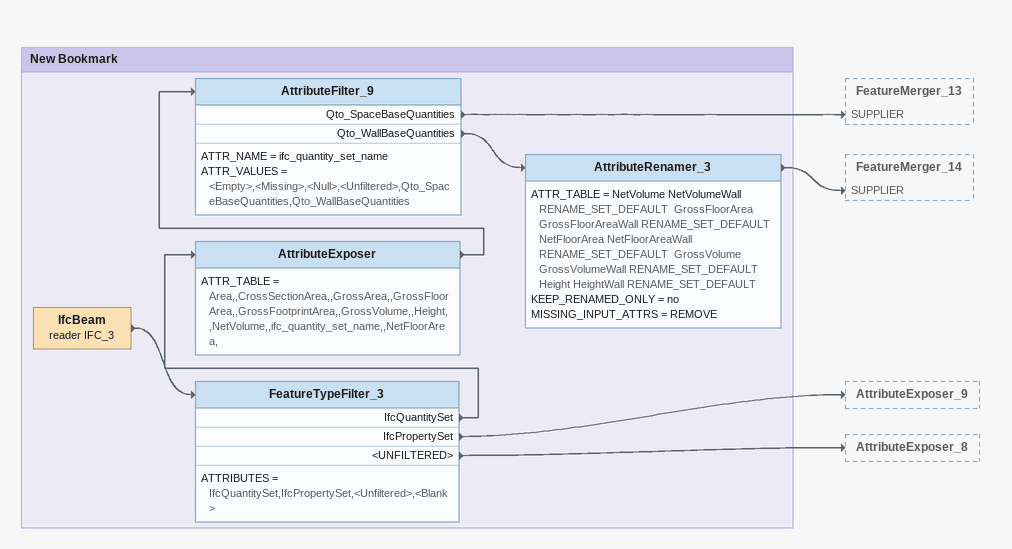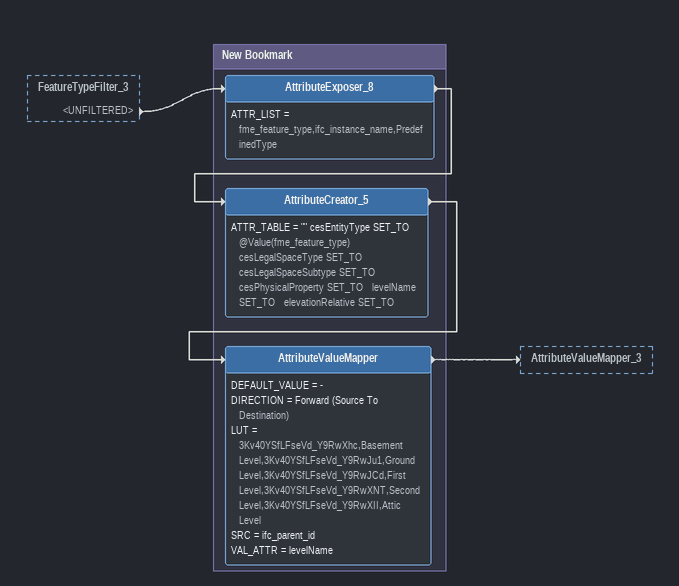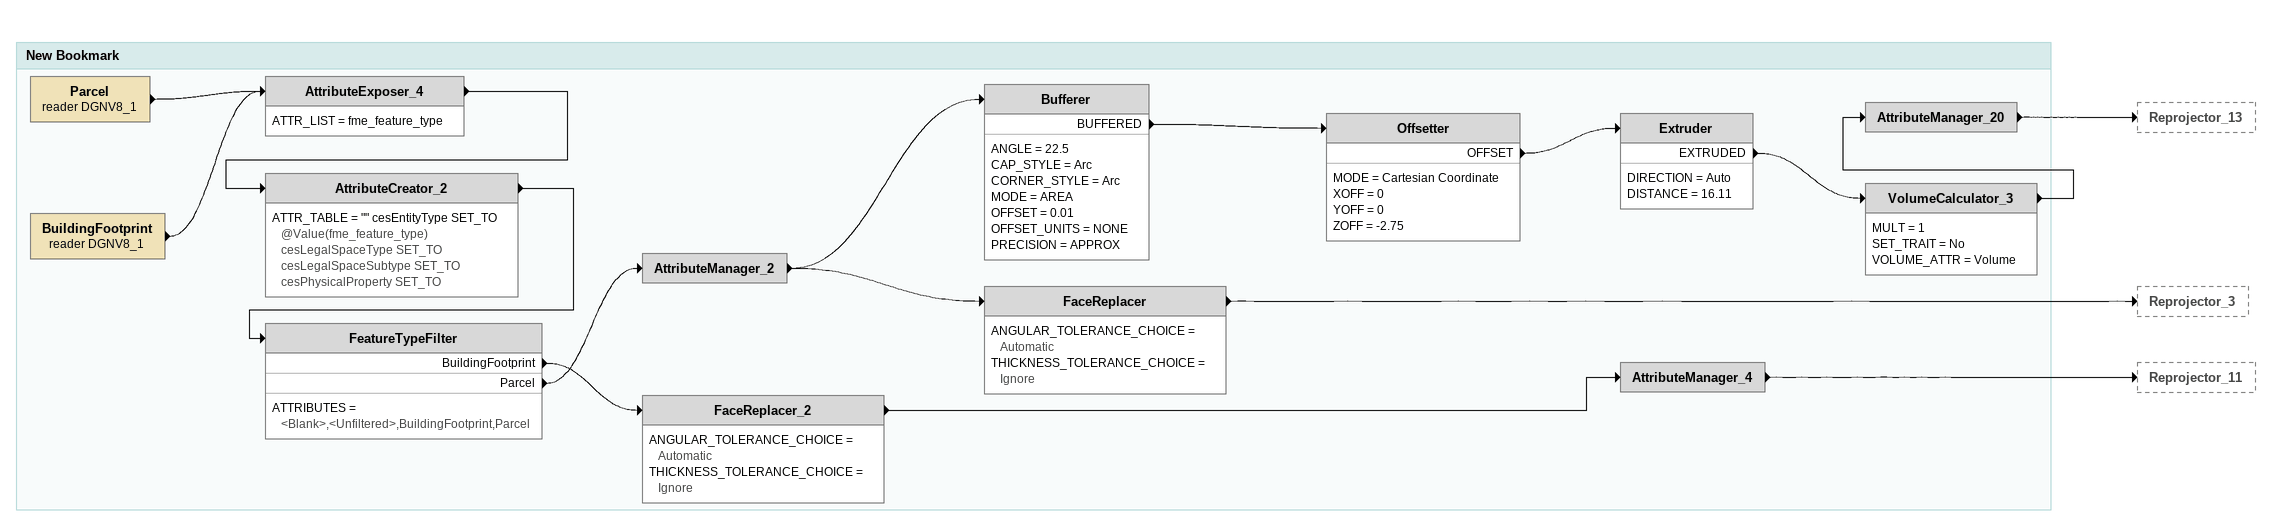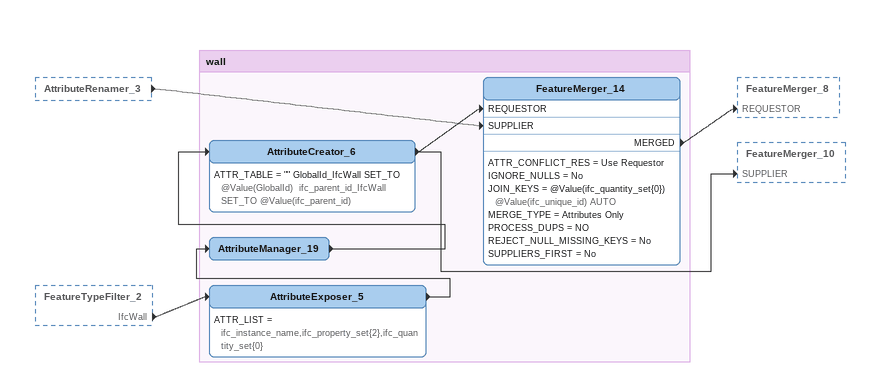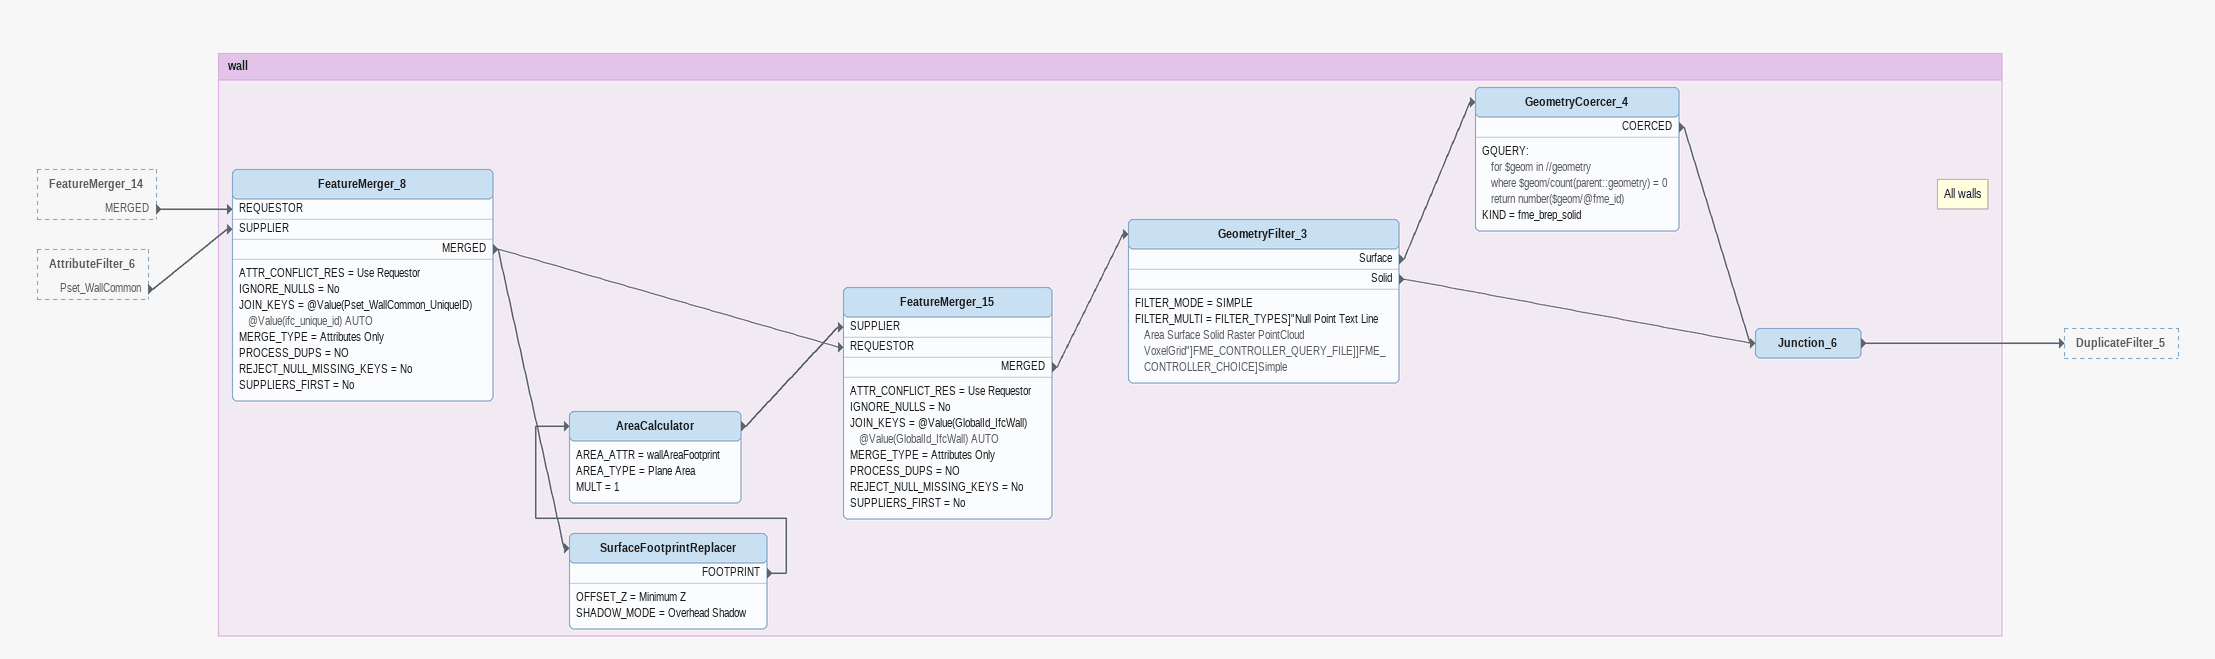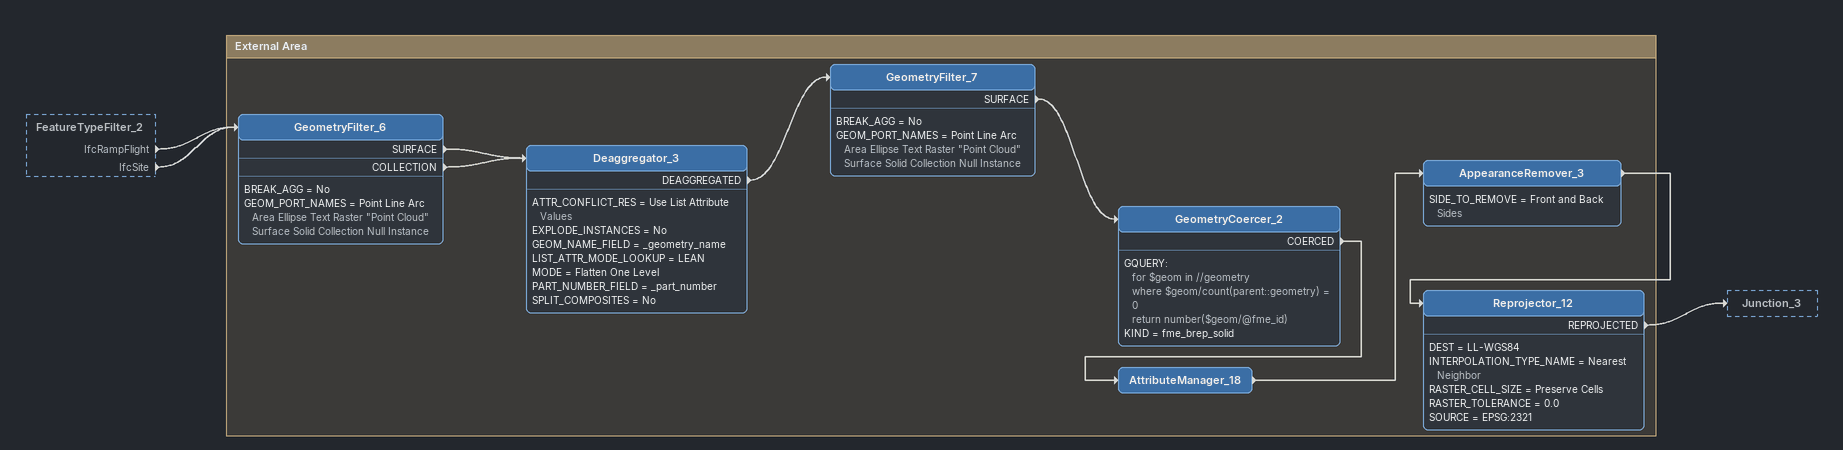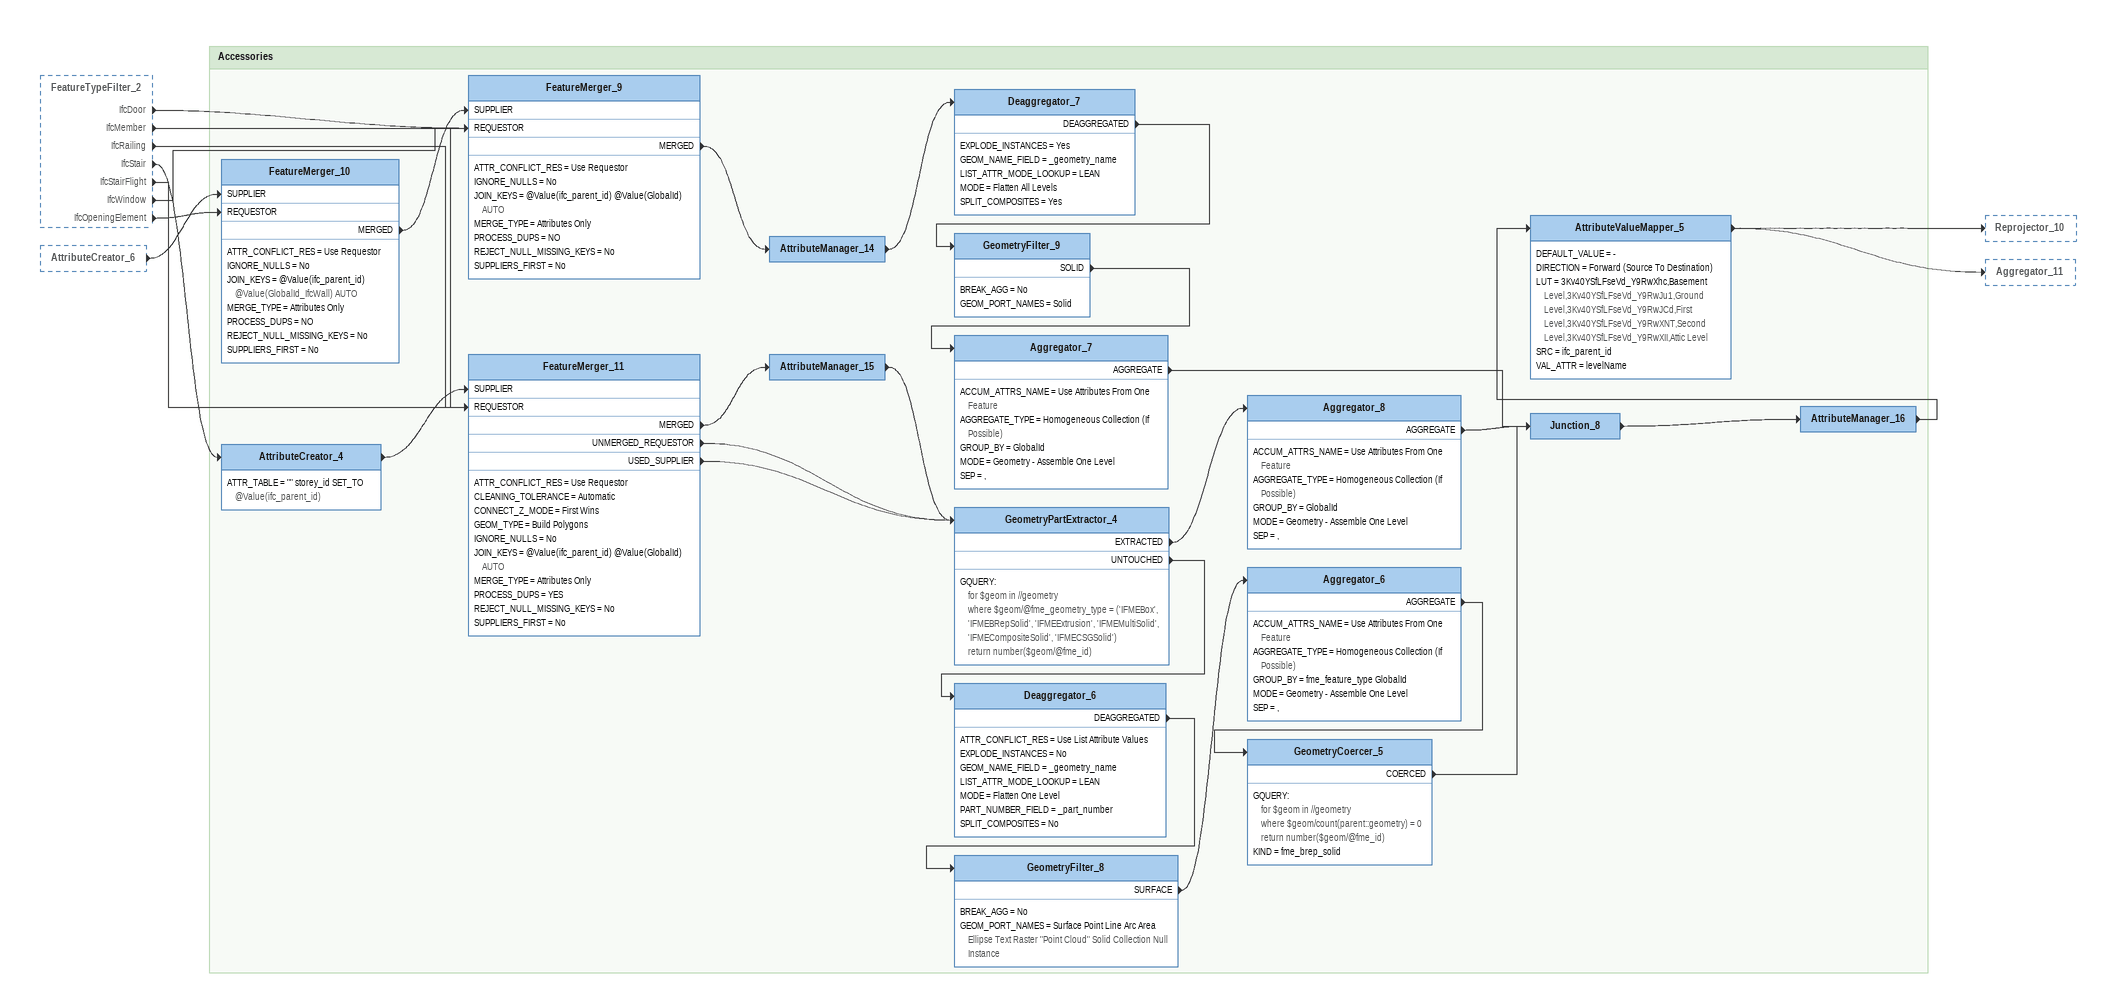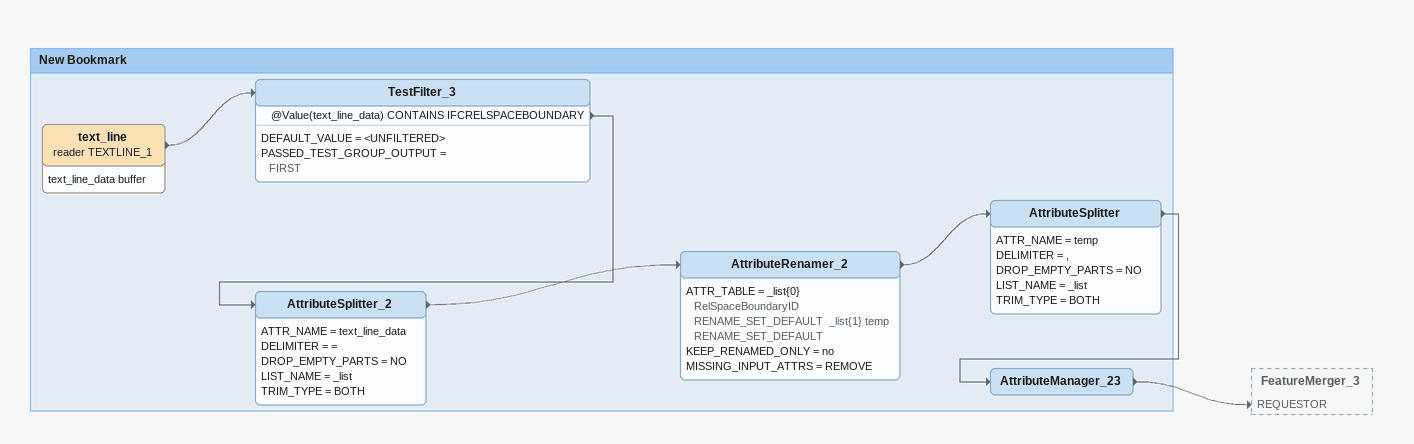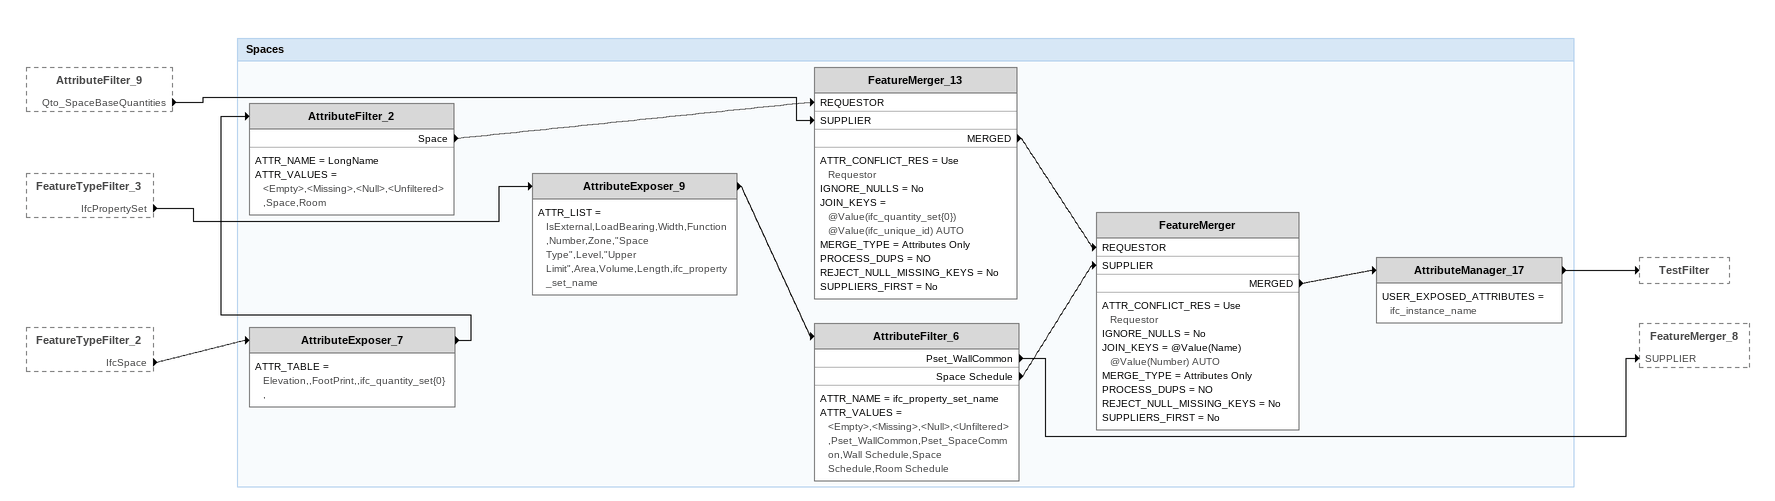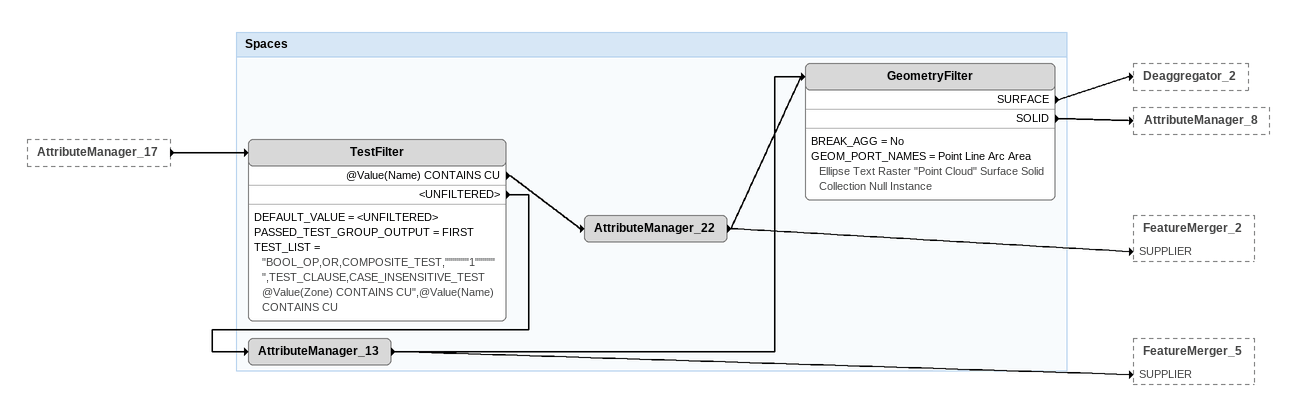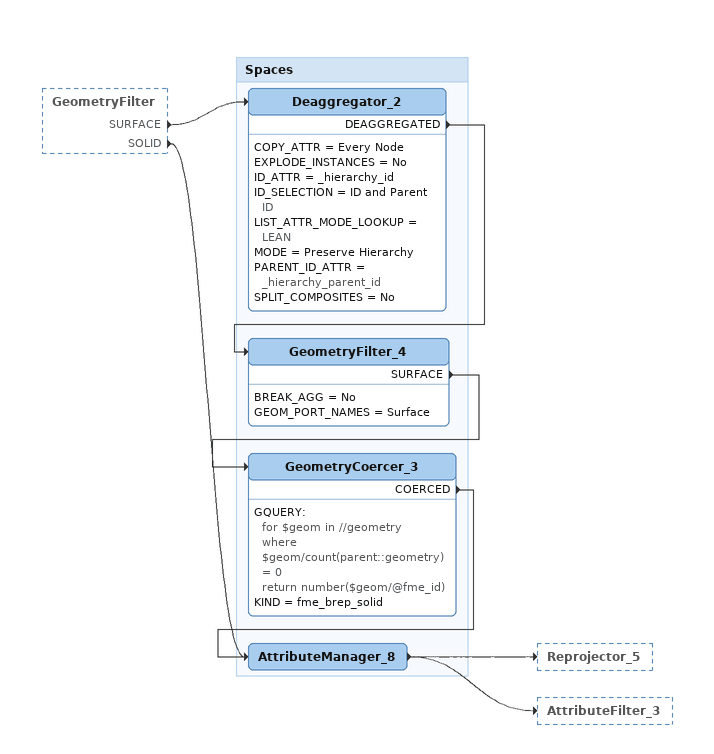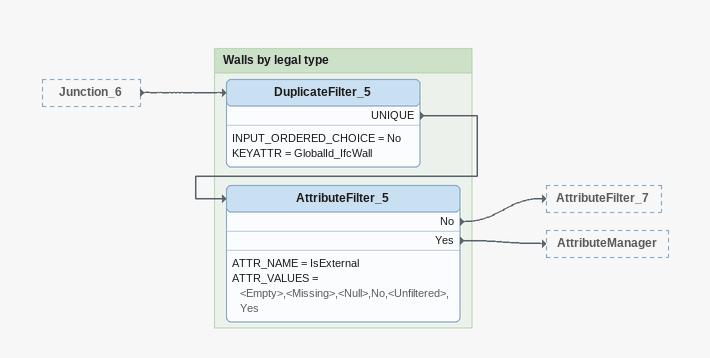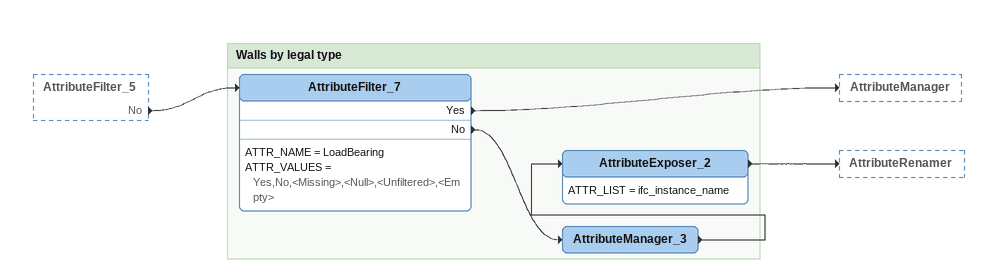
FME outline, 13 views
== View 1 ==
Bookmark: New Bookmark
IfcBeam (reader IFC_3)
    -> FeatureTypeFilter_3
FeatureTypeFilter_3
    ATTRIBUTES = IfcQuantitySet,IfcPropertySet,<Unfiltered>,<Blank>
    IfcQuantitySet -> AttributeExposer
    IfcPropertySet -> AttributeExposer_9
    <UNFILTERED> -> AttributeExposer_8
AttributeExposer
    ATTR_TABLE = Area,,CrossSectionArea,,GrossArea,,GrossFloorArea,,GrossFootprintArea,,GrossVolume,,Height,,NetVolume,,ifc_quantity_set_name,,NetFloorArea,
    -> AttributeFilter_9
AttributeFilter_9
    ATTR_NAME = ifc_quantity_set_name
    ATTR_VALUES = <Empty>,<Missing>,<Null>,<Unfiltered>,Qto_SpaceBaseQuantities,Qto_WallBaseQuantities
    Qto_SpaceBaseQuantities -> FeatureMerger_13 [SUPPLIER]
    Qto_WallBaseQuantities -> AttributeRenamer_3
AttributeRenamer_3
    ATTR_TABLE = NetVolume NetVolumeWall RENAME_SET_DEFAULT  GrossFloorArea GrossFloorAreaWall RENAME_SET_DEFAULT  NetFloorArea NetFloorAreaWall RENAME_SET_DEFAULT  GrossVolume GrossVolumeWall RENAME_SET_DEFAULT  Height HeightWall RENAME_SET_DEFAULT
    KEEP_RENAMED_ONLY = no
    MISSING_INPUT_ATTRS = REMOVE
    -> FeatureMerger_14 [SUPPLIER]

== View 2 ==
FeatureTypeFilter_3 [outside]
    <UNFILTERED> -> AttributeExposer_8

Bookmark: New Bookmark
AttributeExposer_8
    ATTR_LIST = fme_feature_type,ifc_instance_name,PredefinedType
    -> AttributeCreator_5
AttributeCreator_5
    ATTR_TABLE = "" cesEntityType SET_TO @Value(fme_feature_type)  cesLegalSpaceType SET_TO   cesLegalSpaceSubtype SET_TO   cesPhysicalProperty SET_TO   levelName SET_TO   elevationRelative SET_TO
    -> AttributeValueMapper
AttributeValueMapper
    DEFAULT_VALUE = -
    DIRECTION = Forward (Source To Destination)
    LUT = 3Kv40YSfLFseVd_Y9RwXhc,Basement Level,3Kv40YSfLFseVd_Y9RwJu1,Ground Level,3Kv40YSfLFseVd_Y9RwJCd,First Level,3Kv40YSfLFseVd_Y9RwXNT,Second Level,3Kv40YSfLFseVd_Y9RwXII,Attic Level
    SRC = ifc_parent_id
    VAL_ATTR = levelName
    -> AttributeValueMapper_3

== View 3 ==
Bookmark: New Bookmark
Parcel (reader DGNV8_1)
    -> AttributeExposer_4
BuildingFootprint (reader DGNV8_1)
    -> AttributeExposer_4
AttributeExposer_4
    ATTR_LIST = fme_feature_type
    -> AttributeCreator_2
AttributeCreator_2
    ATTR_TABLE = "" cesEntityType SET_TO @Value(fme_feature_type)  cesLegalSpaceType SET_TO   cesLegalSpaceSubtype SET_TO   cesPhysicalProperty SET_TO
    -> FeatureTypeFilter
FeatureTypeFilter
    ATTRIBUTES = <Blank>,<Unfiltered>,BuildingFootprint,Parcel
    BuildingFootprint -> FaceReplacer_2
    Parcel -> AttributeManager_2
AttributeManager_2
    -> FaceReplacer
    -> Bufferer
Bufferer
    ANGLE = 22.5
    CAP_STYLE = Arc
    CORNER_STYLE = Arc
    MODE = AREA
    OFFSET = 0.01
    OFFSET_UNITS = NONE
    PRECISION = APPROX
    BUFFERED -> Offsetter
Offsetter
    MODE = Cartesian Coordinate
    XOFF = 0
    YOFF = 0
    ZOFF = -2.75
    OFFSET -> Extruder
Extruder
    DIRECTION = Auto
    DISTANCE = 16.11
    EXTRUDED -> VolumeCalculator_3
VolumeCalculator_3
    MULT = 1
    SET_TRAIT = No
    VOLUME_ATTR = Volume
    -> AttributeManager_20
AttributeManager_20
    -> Reprojector_13
FaceReplacer
    ANGULAR_TOLERANCE_CHOICE = Automatic
    THICKNESS_TOLERANCE_CHOICE = Ignore
    -> Reprojector_3
FaceReplacer_2
    ANGULAR_TOLERANCE_CHOICE = Automatic
    THICKNESS_TOLERANCE_CHOICE = Ignore
    -> AttributeManager_4
AttributeManager_4
    -> Reprojector_11

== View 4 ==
AttributeRenamer_3 [outside]
    -> FeatureMerger_14 [SUPPLIER]
FeatureTypeFilter_2 [outside]
    IfcWall -> AttributeExposer_5

Bookmark: wall
AttributeExposer_5
    ATTR_LIST = ifc_instance_name,ifc_property_set{2},ifc_quantity_set{0}
    -> AttributeManager_19
AttributeManager_19
    -> AttributeCreator_6
AttributeCreator_6
    ATTR_TABLE = "" GlobalId_IfcWall SET_TO @Value(GlobalId)  ifc_parent_id_IfcWall SET_TO @Value(ifc_parent_id)
    -> FeatureMerger_10 [SUPPLIER]
    -> FeatureMerger_14 [REQUESTOR]
FeatureMerger_14
    ATTR_CONFLICT_RES = Use Requestor
    IGNORE_NULLS = No
    JOIN_KEYS = @Value(ifc_quantity_set{0}) @Value(ifc_unique_id) AUTO
    MERGE_TYPE = Attributes Only
    PROCESS_DUPS = NO
    REJECT_NULL_MISSING_KEYS = No
    SUPPLIERS_FIRST = No
    MERGED -> FeatureMerger_8 [REQUESTOR]

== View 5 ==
FeatureMerger_14 [outside]
    MERGED -> FeatureMerger_8 [REQUESTOR]
AttributeFilter_6 [outside]
    Pset_WallCommon -> FeatureMerger_8 [SUPPLIER]

Bookmark: wall
FeatureMerger_8
    ATTR_CONFLICT_RES = Use Requestor
    IGNORE_NULLS = No
    JOIN_KEYS = @Value(Pset_WallCommon_UniqueID) @Value(ifc_unique_id) AUTO
    MERGE_TYPE = Attributes Only
    PROCESS_DUPS = NO
    REJECT_NULL_MISSING_KEYS = No
    SUPPLIERS_FIRST = No
    MERGED -> SurfaceFootprintReplacer
    MERGED -> FeatureMerger_15 [REQUESTOR]
SurfaceFootprintReplacer
    OFFSET_Z = Minimum Z
    SHADOW_MODE = Overhead Shadow
    FOOTPRINT -> AreaCalculator
AreaCalculator
    AREA_ATTR = wallAreaFootprint
    AREA_TYPE = Plane Area
    MULT = 1
    -> FeatureMerger_15 [SUPPLIER]
FeatureMerger_15
    ATTR_CONFLICT_RES = Use Requestor
    IGNORE_NULLS = No
    JOIN_KEYS = @Value(GlobalId_IfcWall) @Value(GlobalId_IfcWall) AUTO
    MERGE_TYPE = Attributes Only
    PROCESS_DUPS = NO
    REJECT_NULL_MISSING_KEYS = No
    SUPPLIERS_FIRST = No
    MERGED -> GeometryFilter_3
GeometryFilter_3
    FILTER_MODE = SIMPLE
    FILTER_MULTI = FILTER_TYPES]"Null Point Text Line Area Surface Solid Raster PointCloud VoxelGrid"]FME_CONTROLLER_QUERY_FILE]]FME_CONTROLLER_CHOICE]Simple
    Surface -> GeometryCoercer_4
    Solid -> Junction_6
GeometryCoercer_4
    GQUERY:
      for $geom in //geometry
      where $geom/count(parent::geometry) = 0
      return number($geom/@fme_id)
    KIND = fme_brep_solid
    COERCED -> Junction_6
Note: All walls
Junction_6
    -> DuplicateFilter_5

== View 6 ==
FeatureTypeFilter_2 [outside]
    IfcRampFlight -> GeometryFilter_6
    IfcSite -> GeometryFilter_6

Bookmark: External Area
GeometryFilter_6
    BREAK_AGG = No
    GEOM_PORT_NAMES = Point Line Arc Area Ellipse Text Raster "Point Cloud" Surface Solid Collection Null Instance
    SURFACE -> Deaggregator_3
    COLLECTION -> Deaggregator_3
Deaggregator_3
    ATTR_CONFLICT_RES = Use List Attribute Values
    EXPLODE_INSTANCES = No
    GEOM_NAME_FIELD = _geometry_name
    LIST_ATTR_MODE_LOOKUP = LEAN
    MODE = Flatten One Level
    PART_NUMBER_FIELD = _part_number
    SPLIT_COMPOSITES = No
    DEAGGREGATED -> GeometryFilter_7
GeometryFilter_7
    BREAK_AGG = No
    GEOM_PORT_NAMES = Point Line Arc Area Ellipse Text Raster "Point Cloud" Surface Solid Collection Null Instance
    SURFACE -> GeometryCoercer_2
GeometryCoercer_2
    GQUERY:
      for $geom in //geometry
      where $geom/count(parent::geometry) = 0
      return number($geom/@fme_id)
    KIND = fme_brep_solid
    COERCED -> AttributeManager_18
AttributeManager_18
    -> AppearanceRemover_3
AppearanceRemover_3
    SIDE_TO_REMOVE = Front and Back Sides
    -> Reprojector_12
Reprojector_12
    DEST = LL-WGS84
    INTERPOLATION_TYPE_NAME = Nearest Neighbor
    RASTER_CELL_SIZE = Preserve Cells
    RASTER_TOLERANCE = 0.0
    SOURCE = EPSG:2321
    REPROJECTED -> Junction_3

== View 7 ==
FeatureTypeFilter_2 [outside]
    IfcDoor -> FeatureMerger_9 [REQUESTOR]
    IfcMember -> FeatureMerger_11 [REQUESTOR]
    IfcRailing -> FeatureMerger_11 [REQUESTOR]
    IfcStair -> AttributeCreator_4
    IfcStairFlight -> FeatureMerger_11 [REQUESTOR]
    IfcWindow -> FeatureMerger_9 [REQUESTOR]
    IfcOpeningElement -> FeatureMerger_10 [REQUESTOR]
AttributeCreator_6 [outside]
    -> FeatureMerger_10 [SUPPLIER]

Bookmark: Accessories
FeatureMerger_10
    ATTR_CONFLICT_RES = Use Requestor
    IGNORE_NULLS = No
    JOIN_KEYS = @Value(ifc_parent_id) @Value(GlobalId_IfcWall) AUTO
    MERGE_TYPE = Attributes Only
    PROCESS_DUPS = NO
    REJECT_NULL_MISSING_KEYS = No
    SUPPLIERS_FIRST = No
    MERGED -> FeatureMerger_9 [SUPPLIER]
FeatureMerger_9
    ATTR_CONFLICT_RES = Use Requestor
    IGNORE_NULLS = No
    JOIN_KEYS = @Value(ifc_parent_id) @Value(GlobalId) AUTO
    MERGE_TYPE = Attributes Only
    PROCESS_DUPS = NO
    REJECT_NULL_MISSING_KEYS = No
    SUPPLIERS_FIRST = No
    MERGED -> AttributeManager_14
AttributeManager_14
    -> Deaggregator_7
Deaggregator_7
    EXPLODE_INSTANCES = Yes
    GEOM_NAME_FIELD = _geometry_name
    LIST_ATTR_MODE_LOOKUP = LEAN
    MODE = Flatten All Levels
    SPLIT_COMPOSITES = Yes
    DEAGGREGATED -> GeometryFilter_9
GeometryFilter_9
    BREAK_AGG = No
    GEOM_PORT_NAMES = Solid
    SOLID -> Aggregator_7
Aggregator_7
    ACCUM_ATTRS_NAME = Use Attributes From One Feature
    AGGREGATE_TYPE = Homogeneous Collection (If Possible)
    GROUP_BY = GlobalId
    MODE = Geometry - Assemble One Level
    SEP = ,
    AGGREGATE -> Junction_8
AttributeCreator_4
    ATTR_TABLE = "" storey_id SET_TO @Value(ifc_parent_id)
    -> FeatureMerger_11 [SUPPLIER]
FeatureMerger_11
    ATTR_CONFLICT_RES = Use Requestor
    CLEANING_TOLERANCE = Automatic
    CONNECT_Z_MODE = First Wins
    GEOM_TYPE = Build Polygons
    IGNORE_NULLS = No
    JOIN_KEYS = @Value(ifc_parent_id) @Value(GlobalId) AUTO
    MERGE_TYPE = Attributes Only
    PROCESS_DUPS = YES
    REJECT_NULL_MISSING_KEYS = No
    SUPPLIERS_FIRST = No
    MERGED -> AttributeManager_15
    UNMERGED_REQUESTOR -> GeometryPartExtractor_4
    USED_SUPPLIER -> GeometryPartExtractor_4
AttributeManager_15
    -> GeometryPartExtractor_4
GeometryPartExtractor_4
    GQUERY:
      for $geom in //geometry
      where $geom/@fme_geometry_type = ('IFMEBox', 'IFMEBRepSolid', 'IFMEExtrusion', 'IFMEMultiSolid', 'IFMECompositeSolid', 'IFMECSGSolid')
      return number($geom/@fme_id)
    EXTRACTED -> Aggregator_8
    UNTOUCHED -> Deaggregator_6
Aggregator_8
    ACCUM_ATTRS_NAME = Use Attributes From One Feature
    AGGREGATE_TYPE = Homogeneous Collection (If Possible)
    GROUP_BY = GlobalId
    MODE = Geometry - Assemble One Level
    SEP = ,
    AGGREGATE -> Junction_8
Deaggregator_6
    ATTR_CONFLICT_RES = Use List Attribute Values
    EXPLODE_INSTANCES = No
    GEOM_NAME_FIELD = _geometry_name
    LIST_ATTR_MODE_LOOKUP = LEAN
    MODE = Flatten One Level
    PART_NUMBER_FIELD = _part_number
    SPLIT_COMPOSITES = No
    DEAGGREGATED -> GeometryFilter_8
GeometryFilter_8
    BREAK_AGG = No
    GEOM_PORT_NAMES = Surface Point Line Arc Area Ellipse Text Raster "Point Cloud" Solid Collection Null Instance
    SURFACE -> Aggregator_6
Aggregator_6
    ACCUM_ATTRS_NAME = Use Attributes From One Feature
    AGGREGATE_TYPE = Homogeneous Collection (If Possible)
    GROUP_BY = fme_feature_type GlobalId
    MODE = Geometry - Assemble One Level
    SEP = ,
    AGGREGATE -> GeometryCoercer_5
GeometryCoercer_5
    GQUERY:
      for $geom in //geometry
      where $geom/count(parent::geometry) = 0
      return number($geom/@fme_id)
    KIND = fme_brep_solid
    COERCED -> Junction_8
Junction_8
    -> AttributeManager_16
AttributeManager_16
    -> AttributeValueMapper_5
AttributeValueMapper_5
    DEFAULT_VALUE = -
    DIRECTION = Forward (Source To Destination)
    LUT = 3Kv40YSfLFseVd_Y9RwXhc,Basement Level,3Kv40YSfLFseVd_Y9RwJu1,Ground Level,3Kv40YSfLFseVd_Y9RwJCd,First Level,3Kv40YSfLFseVd_Y9RwXNT,Second Level,3Kv40YSfLFseVd_Y9RwXII,Attic Level
    SRC = ifc_parent_id
    VAL_ATTR = levelName
    -> Reprojector_10
    -> Aggregator_11

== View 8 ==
Bookmark: New Bookmark
text_line (reader TEXTLINE_1)
    attributes: text_line_data buffer
    -> TestFilter_3
TestFilter_3
    DEFAULT_VALUE = <UNFILTERED>
    PASSED_TEST_GROUP_OUTPUT = FIRST
    @Value(text_line_data) CONTAINS IFCRELSPACEBOUNDARY -> AttributeSplitter_2
AttributeSplitter_2
    ATTR_NAME = text_line_data
    DELIMITER = =
    DROP_EMPTY_PARTS = NO
    LIST_NAME = _list
    TRIM_TYPE = BOTH
    -> AttributeRenamer_2
AttributeRenamer_2
    ATTR_TABLE = _list{0} RelSpaceBoundaryID RENAME_SET_DEFAULT  _list{1} temp RENAME_SET_DEFAULT
    KEEP_RENAMED_ONLY = no
    MISSING_INPUT_ATTRS = REMOVE
    -> AttributeSplitter
AttributeSplitter
    ATTR_NAME = temp
    DELIMITER = ,
    DROP_EMPTY_PARTS = NO
    LIST_NAME = _list
    TRIM_TYPE = BOTH
    -> AttributeManager_23
AttributeManager_23
    -> FeatureMerger_3 [REQUESTOR]

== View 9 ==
AttributeFilter_9 [outside]
    Qto_SpaceBaseQuantities -> FeatureMerger_13 [SUPPLIER]
FeatureTypeFilter_3 [outside]
    IfcPropertySet -> AttributeExposer_9
FeatureTypeFilter_2 [outside]
    IfcSpace -> AttributeExposer_7

Bookmark: Spaces
AttributeExposer_9
    ATTR_LIST = IsExternal,LoadBearing,Width,Function,Number,Zone,"Space Type",Level,"Upper Limit",Area,Volume,Length,ifc_property_set_name
    -> AttributeFilter_6
AttributeFilter_6
    ATTR_NAME = ifc_property_set_name
    ATTR_VALUES = <Empty>,<Missing>,<Null>,<Unfiltered>,Pset_WallCommon,Pset_SpaceCommon,Wall Schedule,Space Schedule,Room Schedule
    Pset_WallCommon -> FeatureMerger_8 [SUPPLIER]
    Space Schedule -> FeatureMerger [SUPPLIER]
AttributeExposer_7
    ATTR_TABLE = Elevation,,FootPrint,,ifc_quantity_set{0},
    -> AttributeFilter_2
AttributeFilter_2
    ATTR_NAME = LongName
    ATTR_VALUES = <Empty>,<Missing>,<Null>,<Unfiltered>,Space,Room
    Space -> FeatureMerger_13 [REQUESTOR]
FeatureMerger_13
    ATTR_CONFLICT_RES = Use Requestor
    IGNORE_NULLS = No
    JOIN_KEYS = @Value(ifc_quantity_set{0}) @Value(ifc_unique_id) AUTO
    MERGE_TYPE = Attributes Only
    PROCESS_DUPS = NO
    REJECT_NULL_MISSING_KEYS = No
    SUPPLIERS_FIRST = No
    MERGED -> FeatureMerger [REQUESTOR]
FeatureMerger
    ATTR_CONFLICT_RES = Use Requestor
    IGNORE_NULLS = No
    JOIN_KEYS = @Value(Name) @Value(Number) AUTO
    MERGE_TYPE = Attributes Only
    PROCESS_DUPS = NO
    REJECT_NULL_MISSING_KEYS = No
    SUPPLIERS_FIRST = No
    MERGED -> AttributeManager_17
AttributeManager_17
    USER_EXPOSED_ATTRIBUTES = ifc_instance_name
    -> TestFilter

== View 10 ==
AttributeManager_17 [outside]
    -> TestFilter

Bookmark: Spaces
TestFilter
    DEFAULT_VALUE = <UNFILTERED>
    PASSED_TEST_GROUP_OUTPUT = FIRST
    TEST_LIST = "BOOL_OP,OR,COMPOSITE_TEST,""""""1"""""",TEST_CLAUSE,CASE_INSENSITIVE_TEST @Value(Zone) CONTAINS CU",@Value(Name) CONTAINS CU
    @Value(Name) CONTAINS CU -> AttributeManager_22
    <UNFILTERED> -> AttributeManager_13
AttributeManager_22
    -> FeatureMerger_2 [SUPPLIER]
    -> GeometryFilter
AttributeManager_13
    -> FeatureMerger_5 [SUPPLIER]
    -> GeometryFilter
GeometryFilter
    BREAK_AGG = No
    GEOM_PORT_NAMES = Point Line Arc Area Ellipse Text Raster "Point Cloud" Surface Solid Collection Null Instance
    SURFACE -> Deaggregator_2
    SOLID -> AttributeManager_8

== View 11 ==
GeometryFilter [outside]
    SURFACE -> Deaggregator_2
    SOLID -> AttributeManager_8

Bookmark: Spaces
Deaggregator_2
    COPY_ATTR = Every Node
    EXPLODE_INSTANCES = No
    ID_ATTR = _hierarchy_id
    ID_SELECTION = ID and Parent ID
    LIST_ATTR_MODE_LOOKUP = LEAN
    MODE = Preserve Hierarchy
    PARENT_ID_ATTR = _hierarchy_parent_id
    SPLIT_COMPOSITES = No
    DEAGGREGATED -> GeometryFilter_4
GeometryFilter_4
    BREAK_AGG = No
    GEOM_PORT_NAMES = Surface
    SURFACE -> GeometryCoercer_3
GeometryCoercer_3
    GQUERY:
      for $geom in //geometry
      where $geom/count(parent::geometry) = 0
      return number($geom/@fme_id)
    KIND = fme_brep_solid
    COERCED -> AttributeManager_8
AttributeManager_8
    -> Reprojector_5
    -> AttributeFilter_3

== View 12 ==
Junction_6 [outside]
    -> DuplicateFilter_5

Bookmark: Walls by legal type
DuplicateFilter_5
    INPUT_ORDERED_CHOICE = No
    KEYATTR = GlobalId_IfcWall
    UNIQUE -> AttributeFilter_5
AttributeFilter_5
    ATTR_NAME = IsExternal
    ATTR_VALUES = <Empty>,<Missing>,<Null>,No,<Unfiltered>,Yes
    No -> AttributeFilter_7
    Yes -> AttributeManager

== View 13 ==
AttributeFilter_5 [outside]
    No -> AttributeFilter_7

Bookmark: Walls by legal type
AttributeFilter_7
    ATTR_NAME = LoadBearing
    ATTR_VALUES = Yes,No,<Missing>,<Null>,<Unfiltered>,<Empty>
    Yes -> AttributeManager
    No -> AttributeManager_3
AttributeManager_3
    -> AttributeExposer_2
AttributeExposer_2
    ATTR_LIST = ifc_instance_name
    -> AttributeRenamer
